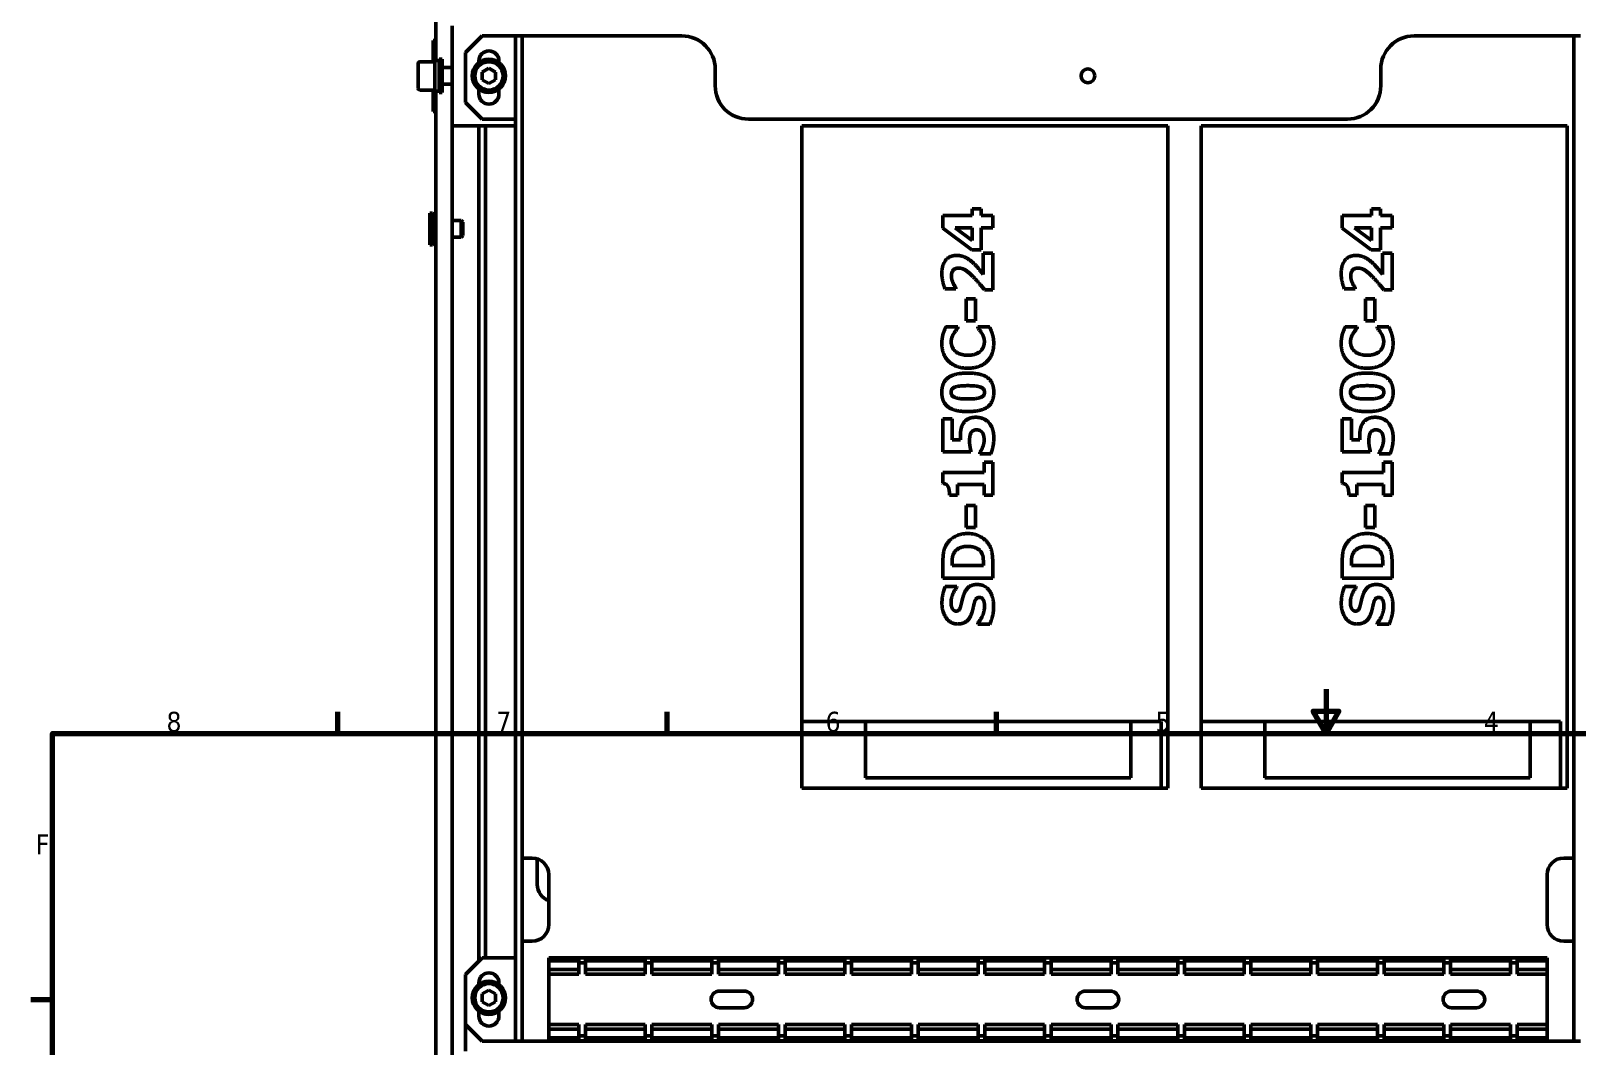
# Model space of a CAD drawing. Header units: millimetres. Extents: x 0 to 792, y -110 to 1285.
# Drawn here: x 6.8 to 471.4, y 452.8 to 757.8 of the extents above; entities that cross this region are included whole.
import ezdxf

# ---------------------------------------------------------------- set-up
doc = ezdxf.new("R2010")
doc.units = ezdxf.units.MM
doc.header["$LTSCALE"] = 1.333333
doc.layers.add('Border (ISO)', color=7, linetype='Continuous', lineweight=70)
doc.layers.add('Visible (ISO)', color=7, linetype='Continuous', lineweight=50)
doc.styles.add('Note Text (JIS)', font='tahoma.ttf')

# ---------------------------------------------------------------- blocks, each defined once
blk = doc.blocks.new('Borders Default Border')
at = {"layer": 'Border (ISO)'}
for p, q in [((74.25, 410), (74.25, 414.9)), ((148.5, 410), (148.5, 414.9)), ((222.75, 410), (222.75, 414.9)), ((10, 350), (5.1, 350))]:
    blk.add_line(p, q, dxfattribs=at)
at = {"layer": 'Border (ISO)', "flags": 128}
for points in [[(297, 420), (297, 410), (294.11, 415), (299.89, 415), (297, 410)], [(10, 10), (10, 410), (584, 410), (584, 10), (10, 10)]]:
    blk.add_lwpolyline(points, dxfattribs=at)
at = {"layer": 'Border (ISO)', "char_height": 4.5, "attachment_point": 7, "style": 'Note Text (JIS)'}
for s, insert in [('8', (35.66, 410.3)), ('7', (109.98, 410.4)), ('6', (184.19, 410.31)), ('5', (258.56, 410.31)), ('4', (332.56, 410.4)), ('F', (6.19, 382.75))]:
    blk.add_mtext(s, dxfattribs=dict(at, insert=insert))

msp = doc.modelspace()

# ---------------------------------------------------------------- linework, layer by layer
at = {"layer": 'Visible (ISO)'}
for p, q in [((128.43, 748.86), (128.43, 764.26)), ((133.43, 759.26), (133.43, 729.26)), ((127.71, 748.51), (127.71, 754.93)), ((127.71, 754.93), (128.43, 754.93)), ((137.43, 751.26), (142.43, 756.26)), ((152.43, 756.26), (142.43, 756.26)), ((154.43, 756.26), (152.43, 756.26)), ((152.43, 746.26), (152.43, 756.26)), ((154.43, 756.26), (202.43, 756.26)), ((154.43, 756.26), (154.43, 746.26)), ((422.43, 756.26), (470.43, 756.26)), ((470.43, 746.26), (470.43, 756.26)), ((472.43, 756.26), (470.43, 756.26)), ((123.63, 748.51), (128.13, 748.51)), ((128.13, 748.86), (128.13, 739.67)), ((128.13, 748.86), (129.43, 748.86)), ((129.43, 749.26), (129.43, 739.26)), ((129.43, 749.26), (130.43, 749.26)), ((130.43, 749.26), (130.43, 739.26)), ((137.43, 751.26), (137.43, 736.26)), ((141.43, 748.26), (141.43, 748.76)), ((147.43, 748.76), (147.43, 748.26)), ((123.13, 740.51), (123.13, 748.01)), ((130.43, 746.76), (133.43, 746.76)), ((142.43, 745.41), (144.43, 746.57)), ((142.43, 743.1), (142.43, 745.41)), ((144.43, 746.57), (146.43, 745.41)), ((146.43, 745.41), (146.43, 743.1)), ((152.43, 746.26), (152.43, 464.26)), ((154.43, 464.26), (154.43, 746.26)), ((212.43, 741.26), (212.43, 746.26)), ((412.43, 746.26), (412.43, 741.26)), ((470.43, 746.26), (470.43, 464.26)), ((123.63, 740.01), (128.13, 740.01)), ((127.71, 733.59), (127.71, 740.01)), ((128.43, 444.51), (128.43, 739.66)), ((128.86, 739.66), (129.43, 739.66)), ((129.43, 739.26), (130.43, 739.26)), ((130.43, 741.76), (133.43, 741.76)), ((141.43, 738.76), (141.43, 740.26)), ((144.43, 741.95), (142.43, 743.1)), ((144.17, 739.67), (144.17, 740.02)), ((146.43, 743.1), (144.43, 741.95)), ((144.64, 740.01), (144.64, 739.66)), ((144.69, 740.02), (144.69, 739.67)), ((147.43, 740.26), (147.43, 738.76)), ((142.43, 731.26), (137.43, 736.26)), ((127.71, 733.59), (128.43, 733.59)), ((142.43, 731.26), (152.43, 731.26)), ((402.43, 731.26), (222.43, 731.26)), ((133.43, 442.76), (133.43, 729.26)), ((136.43, 729.26), (133.43, 729.26)), ((152.43, 729.26), (136.43, 729.26)), ((141.43, 478.26), (141.43, 729.26)), ((143.43, 479.26), (143.43, 729.26)), ((348.43, 729.26), (238.43, 729.26)), ((238.43, 729.26), (238.43, 550.26)), ((348.43, 530.26), (348.43, 729.26)), ((468.43, 729.26), (358.43, 729.26)), ((358.43, 729.26), (358.43, 550.26)), ((468.43, 530.26), (468.43, 729.26)), ((126.63, 693.54), (126.63, 702.97)), ((126.63, 702.97), (127.51, 702.97)), ((127.51, 693.54), (127.51, 702.97)), ((128.43, 702.06), (127.51, 702.97)), ((280.84, 702.26), (289.64, 702.26)), ((280.84, 698.5), (280.84, 702.26)), ((289.64, 704.29), (292.33, 704.29)), ((289.64, 702.26), (289.64, 704.29)), ((292.33, 704.29), (292.33, 702.26)), ((292.33, 702.26), (295.87, 702.26)), ((295.87, 702.26), (295.87, 698.62)), ((400.84, 702.26), (409.64, 702.26)), ((400.84, 698.5), (400.84, 702.26)), ((409.64, 704.29), (412.33, 704.29)), ((409.64, 702.26), (409.64, 704.29)), ((412.33, 704.29), (412.33, 702.26)), ((412.33, 702.26), (415.87, 702.26)), ((415.87, 702.26), (415.87, 698.62)), ((133.43, 700.76), (136.14, 700.76)), ((136.14, 695.76), (136.14, 700.76)), ((136.63, 700.27), (136.14, 700.76)), ((136.63, 700.27), (136.63, 696.25)), ((289.54, 692.01), (280.84, 698.5)), ((284.53, 698.62), (289.64, 694.82)), ((289.64, 698.62), (284.53, 698.62)), ((289.64, 694.82), (289.64, 698.62)), ((292.33, 698.62), (292.33, 692.01)), ((295.87, 698.62), (292.33, 698.62)), ((409.54, 692.01), (400.84, 698.5)), ((404.53, 698.62), (409.64, 694.82)), ((409.64, 698.62), (404.53, 698.62)), ((409.64, 694.82), (409.64, 698.62)), ((412.33, 698.62), (412.33, 692.01)), ((415.87, 698.62), (412.33, 698.62)), ((126.63, 693.54), (127.51, 693.54)), ((128.43, 694.46), (127.51, 693.54)), ((133.43, 695.76), (136.14, 695.76)), ((136.63, 696.25), (136.14, 695.76)), ((292.33, 692.01), (289.54, 692.01)), ((293, 690.97), (295.84, 690.97)), ((293, 684.61), (293, 690.97)), ((295.84, 690.97), (295.84, 679.94)), ((412.33, 692.01), (409.54, 692.01)), ((413, 690.97), (415.84, 690.97)), ((413, 684.61), (413, 690.97)), ((415.84, 690.97), (415.84, 679.94)), ((284.75, 680.31), (281.48, 680.31)), ((284.75, 680.6), (284.75, 680.31)), ((295.84, 679.94), (293.39, 679.94)), ((404.75, 680.31), (401.48, 680.31)), ((404.75, 680.6), (404.75, 680.31)), ((415.84, 679.94), (413.39, 679.94)), ((287.81, 677.3), (290.61, 677.3)), ((287.81, 670.63), (287.81, 677.3)), ((290.61, 677.3), (290.61, 670.63)), ((407.81, 677.3), (410.61, 677.3)), ((407.81, 670.63), (407.81, 677.3)), ((410.61, 677.3), (410.61, 670.63)), ((290.61, 670.63), (287.81, 670.63)), ((410.61, 670.63), (407.81, 670.63)), ((281.8, 668.86), (285.37, 668.86)), ((285.37, 668.86), (285.37, 668.48)), ((291.31, 668.86), (294.84, 668.86)), ((291.31, 668.52), (291.31, 668.86)), ((401.8, 668.86), (405.37, 668.86)), ((405.37, 668.86), (405.37, 668.48)), ((411.31, 668.86), (414.84, 668.86)), ((411.31, 668.52), (411.31, 668.86)), ((280.84, 641.26), (283.67, 641.26)), ((280.84, 631.32), (280.84, 641.26)), ((283.67, 641.26), (283.67, 634.88)), ((400.84, 641.26), (403.67, 641.26)), ((400.84, 631.32), (400.84, 641.26)), ((403.67, 641.26), (403.67, 634.88)), ((283.67, 634.88), (286.16, 634.88)), ((403.67, 634.88), (406.16, 634.88)), ((289.26, 631.32), (280.84, 631.32)), ((289.26, 631.65), (289.26, 631.32)), ((291.97, 630.67), (291.97, 631.02)), ((295.24, 630.67), (291.97, 630.67)), ((293.22, 628.21), (295.84, 628.21)), ((293.22, 625.12), (293.22, 628.21)), ((295.84, 628.21), (295.84, 618.3)), ((409.26, 631.32), (400.84, 631.32)), ((409.26, 631.65), (409.26, 631.32)), ((411.97, 630.67), (411.97, 631.02)), ((415.24, 630.67), (411.97, 630.67)), ((413.22, 628.21), (415.84, 628.21)), ((413.22, 625.12), (413.22, 628.21)), ((415.84, 628.21), (415.84, 618.3)), ((280.8, 625.12), (293.22, 625.12)), ((280.8, 621.84), (280.8, 625.12)), ((400.8, 625.12), (413.22, 625.12)), ((400.8, 621.84), (400.8, 625.12)), ((285.28, 618.3), (282.84, 618.3)), ((285.28, 621.46), (285.28, 618.3)), ((293.22, 621.46), (285.28, 621.46)), ((293.22, 618.3), (293.22, 621.46)), ((295.84, 618.3), (293.22, 618.3)), ((405.28, 618.3), (402.84, 618.3)), ((405.28, 621.46), (405.28, 618.3)), ((413.22, 621.46), (405.28, 621.46)), ((413.22, 618.3), (413.22, 621.46)), ((415.84, 618.3), (413.22, 618.3)), ((287.81, 615.21), (290.61, 615.21)), ((287.81, 608.54), (287.81, 615.21)), ((290.61, 615.21), (290.61, 608.54)), ((407.81, 615.21), (410.61, 615.21)), ((407.81, 608.54), (407.81, 615.21)), ((410.61, 615.21), (410.61, 608.54)), ((290.61, 608.54), (287.81, 608.54)), ((410.61, 608.54), (407.81, 608.54)), ((280.84, 593.37), (280.84, 598.01)), ((283.63, 597.21), (283.63, 597.14)), ((283.63, 597.14), (293.03, 597.14)), ((293.03, 597.14), (293.03, 597.21)), ((295.84, 598.06), (295.84, 593.37)), ((400.84, 593.37), (400.84, 598.01)), ((403.63, 597.21), (403.63, 597.14)), ((403.63, 597.14), (413.03, 597.14)), ((413.03, 597.14), (413.03, 597.21)), ((415.84, 598.06), (415.84, 593.37)), ((295.84, 593.37), (280.84, 593.37)), ((281.58, 590.84), (285, 590.84)), ((285, 590.84), (285, 590.51)), ((415.84, 593.37), (400.84, 593.37)), ((401.58, 590.84), (405, 590.84)), ((405, 590.84), (405, 590.51)), ((291.37, 579.49), (291.37, 579.83)), ((294.95, 579.49), (291.37, 579.49)), ((411.37, 579.49), (411.37, 579.83)), ((414.95, 579.49), (411.37, 579.49)), ((238.43, 550.26), (346.43, 550.26)), ((238.43, 530.26), (238.43, 550.26)), ((257.63, 550.26), (257.63, 533.31)), ((337.3, 533.31), (337.3, 550.26)), ((346.43, 550.26), (346.43, 530.26)), ((358.43, 550.26), (466.43, 550.26)), ((358.43, 530.26), (358.43, 550.26)), ((377.63, 550.26), (377.63, 533.31)), ((457.3, 533.31), (457.3, 550.26)), ((466.43, 550.26), (466.43, 530.26)), ((346.43, 530.26), (238.43, 530.26)), ((257.63, 533.31), (337.3, 533.31)), ((346.43, 530.26), (348.43, 530.26)), ((466.43, 530.26), (358.43, 530.26)), ((377.63, 533.31), (457.3, 533.31)), ((466.43, 530.26), (468.43, 530.26)), ((154.43, 509.26), (157.43, 509.26)), ((158.93, 501.26), (158.93, 509.03)), ((467.43, 509.26), (470.43, 509.26)), ((162.43, 504.26), (162.43, 489.26)), ((462.43, 489.26), (462.43, 504.26)), ((157.43, 484.26), (154.43, 484.26)), ((470.43, 484.26), (467.43, 484.26)), ((142.43, 479.26), (137.43, 474.26)), ((142.43, 479.26), (152.43, 479.26)), ((171.43, 479.29), (162.43, 479.29)), ((162.43, 479.15), (162.43, 479.29)), ((162.43, 479.15), (162.43, 478.38)), ((173.43, 479.29), (171.43, 479.29)), ((171.43, 479.15), (171.43, 479.29)), ((171.43, 479.15), (171.43, 478.38)), ((191.43, 479.29), (173.43, 479.29)), ((173.43, 479.29), (173.43, 479.15)), ((173.43, 478.38), (173.43, 479.15)), ((193.43, 479.29), (191.43, 479.29)), ((191.43, 479.15), (191.43, 479.29)), ((191.43, 479.15), (191.43, 478.38)), ((211.43, 479.29), (193.43, 479.29)), ((193.43, 479.29), (193.43, 479.15)), ((193.43, 478.38), (193.43, 479.15)), ((213.43, 479.29), (211.43, 479.29)), ((211.43, 479.15), (211.43, 479.29)), ((211.43, 479.15), (211.43, 478.38)), ((231.43, 479.29), (213.43, 479.29)), ((213.43, 479.29), (213.43, 479.15)), ((213.43, 478.38), (213.43, 479.15)), ((233.43, 479.29), (231.43, 479.29)), ((231.43, 479.15), (231.43, 479.29)), ((231.43, 479.15), (231.43, 478.38)), ((251.43, 479.29), (233.43, 479.29)), ((233.43, 479.29), (233.43, 479.15)), ((233.43, 478.38), (233.43, 479.15)), ((253.43, 479.29), (251.43, 479.29)), ((251.43, 479.15), (251.43, 479.29)), ((251.43, 479.15), (251.43, 478.38)), ((271.43, 479.29), (253.43, 479.29)), ((253.43, 479.29), (253.43, 479.15)), ((253.43, 478.38), (253.43, 479.15)), ((273.43, 479.29), (271.43, 479.29)), ((271.43, 479.15), (271.43, 479.29)), ((271.43, 479.15), (271.43, 478.38)), ((291.43, 479.29), (273.43, 479.29)), ((273.43, 479.29), (273.43, 479.15)), ((273.43, 478.38), (273.43, 479.15)), ((293.43, 479.29), (291.43, 479.29)), ((291.43, 479.15), (291.43, 479.29)), ((291.43, 479.15), (291.43, 478.38)), ((311.43, 479.29), (293.43, 479.29)), ((293.43, 479.29), (293.43, 479.15)), ((293.43, 478.38), (293.43, 479.15)), ((313.43, 479.29), (311.43, 479.29)), ((311.43, 479.15), (311.43, 479.29)), ((311.43, 479.15), (311.43, 478.38)), ((331.43, 479.29), (313.43, 479.29)), ((313.43, 479.29), (313.43, 479.15)), ((313.43, 478.38), (313.43, 479.15)), ((333.43, 479.29), (331.43, 479.29)), ((331.43, 479.15), (331.43, 479.29)), ((331.43, 479.15), (331.43, 478.38)), ((351.43, 479.29), (333.43, 479.29)), ((333.43, 479.29), (333.43, 479.15)), ((333.43, 478.38), (333.43, 479.15)), ((353.43, 479.29), (351.43, 479.29)), ((351.43, 479.15), (351.43, 479.29)), ((351.43, 479.15), (351.43, 478.38)), ((371.43, 479.29), (353.43, 479.29)), ((353.43, 479.29), (353.43, 479.15)), ((353.43, 478.38), (353.43, 479.15)), ((373.43, 479.29), (371.43, 479.29)), ((371.43, 479.15), (371.43, 479.29)), ((371.43, 479.15), (371.43, 478.38)), ((391.43, 479.29), (373.43, 479.29)), ((373.43, 479.29), (373.43, 479.15)), ((373.43, 478.38), (373.43, 479.15)), ((393.43, 479.29), (391.43, 479.29)), ((391.43, 479.15), (391.43, 479.29)), ((391.43, 479.15), (391.43, 478.38)), ((411.43, 479.29), (393.43, 479.29)), ((393.43, 479.29), (393.43, 479.15)), ((393.43, 478.38), (393.43, 479.15)), ((413.43, 479.29), (411.43, 479.29)), ((411.43, 479.15), (411.43, 479.29)), ((411.43, 479.15), (411.43, 478.38)), ((431.43, 479.29), (413.43, 479.29)), ((413.43, 479.29), (413.43, 479.15)), ((413.43, 478.38), (413.43, 479.15)), ((433.43, 479.29), (431.43, 479.29)), ((431.43, 479.15), (431.43, 479.29)), ((431.43, 479.15), (431.43, 478.38)), ((451.43, 479.29), (433.43, 479.29)), ((433.43, 479.29), (433.43, 479.15)), ((433.43, 478.38), (433.43, 479.15)), ((453.43, 479.29), (451.43, 479.29)), ((451.43, 479.15), (451.43, 479.29)), ((451.43, 479.15), (451.43, 478.38)), ((462.43, 479.29), (453.43, 479.29)), ((453.43, 479.29), (453.43, 479.15)), ((453.43, 478.38), (453.43, 479.15)), ((462.43, 479.15), (462.43, 479.29)), ((462.43, 479.15), (462.43, 478.38)), ((137.43, 459.26), (137.43, 474.26)), ((162.43, 478.09), (162.43, 478.38)), ((162.43, 478.38), (171.43, 478.38)), ((162.43, 478.09), (162.43, 475.79)), ((171.43, 475.79), (162.43, 475.79)), ((162.43, 475.79), (162.43, 474.88)), ((162.43, 474.88), (162.43, 474.38)), ((162.43, 474.38), (162.43, 459.21)), ((162.43, 474.38), (171.43, 474.38)), ((171.43, 478.09), (171.43, 478.38)), ((171.43, 478.09), (171.43, 475.79)), ((171.43, 477.79), (173.43, 477.79)), ((171.43, 475.79), (171.43, 474.88)), ((171.43, 474.38), (171.43, 474.88)), ((173.43, 478.38), (173.43, 478.09)), ((173.43, 478.38), (191.43, 478.38)), ((173.43, 475.79), (173.43, 478.09)), ((173.43, 474.88), (173.43, 475.79)), ((191.43, 475.79), (173.43, 475.79)), ((173.43, 474.88), (173.43, 474.38)), ((173.43, 474.38), (191.43, 474.38)), ((191.43, 478.09), (191.43, 478.38)), ((191.43, 478.09), (191.43, 475.79)), ((191.43, 477.79), (193.43, 477.79)), ((191.43, 475.79), (191.43, 474.88)), ((191.43, 474.38), (191.43, 474.88)), ((193.43, 478.38), (193.43, 478.09)), ((193.43, 478.38), (211.43, 478.38)), ((193.43, 475.79), (193.43, 478.09)), ((193.43, 474.88), (193.43, 475.79)), ((211.43, 475.79), (193.43, 475.79)), ((193.43, 474.88), (193.43, 474.38)), ((193.43, 474.38), (211.43, 474.38)), ((211.43, 478.09), (211.43, 478.38)), ((211.43, 478.09), (211.43, 475.79)), ((211.43, 477.79), (213.43, 477.79)), ((211.43, 475.79), (211.43, 474.88)), ((211.43, 474.38), (211.43, 474.88)), ((213.43, 478.38), (213.43, 478.09)), ((213.43, 478.38), (231.43, 478.38)), ((213.43, 475.79), (213.43, 478.09)), ((213.43, 474.88), (213.43, 475.79)), ((231.43, 475.79), (213.43, 475.79)), ((213.43, 474.88), (213.43, 474.38)), ((213.43, 474.38), (231.43, 474.38)), ((231.43, 478.09), (231.43, 478.38)), ((231.43, 478.09), (231.43, 475.79)), ((231.43, 477.79), (233.43, 477.79)), ((231.43, 475.79), (231.43, 474.88)), ((231.43, 474.38), (231.43, 474.88)), ((233.43, 478.38), (233.43, 478.09)), ((233.43, 478.38), (251.43, 478.38)), ((233.43, 475.79), (233.43, 478.09)), ((233.43, 474.88), (233.43, 475.79)), ((251.43, 475.79), (233.43, 475.79)), ((233.43, 474.88), (233.43, 474.38)), ((233.43, 474.38), (251.43, 474.38)), ((251.43, 478.09), (251.43, 478.38)), ((251.43, 478.09), (251.43, 475.79)), ((251.43, 477.79), (253.43, 477.79)), ((251.43, 475.79), (251.43, 474.88)), ((251.43, 474.38), (251.43, 474.88)), ((253.43, 478.38), (253.43, 478.09)), ((253.43, 478.38), (271.43, 478.38)), ((253.43, 475.79), (253.43, 478.09)), ((253.43, 474.88), (253.43, 475.79)), ((271.43, 475.79), (253.43, 475.79)), ((253.43, 474.88), (253.43, 474.38)), ((253.43, 474.38), (271.43, 474.38)), ((271.43, 478.09), (271.43, 478.38)), ((271.43, 478.09), (271.43, 475.79)), ((271.43, 477.79), (273.43, 477.79)), ((271.43, 475.79), (271.43, 474.88)), ((271.43, 474.38), (271.43, 474.88)), ((273.43, 478.38), (273.43, 478.09)), ((273.43, 478.38), (291.43, 478.38)), ((273.43, 475.79), (273.43, 478.09)), ((273.43, 474.88), (273.43, 475.79)), ((291.43, 475.79), (273.43, 475.79)), ((273.43, 474.88), (273.43, 474.38)), ((273.43, 474.38), (291.43, 474.38)), ((291.43, 478.09), (291.43, 478.38)), ((291.43, 478.09), (291.43, 475.79)), ((291.43, 477.79), (293.43, 477.79)), ((291.43, 475.79), (291.43, 474.88)), ((291.43, 474.38), (291.43, 474.88)), ((293.43, 478.38), (293.43, 478.09)), ((293.43, 478.38), (311.43, 478.38)), ((293.43, 475.79), (293.43, 478.09)), ((293.43, 474.88), (293.43, 475.79)), ((311.43, 475.79), (293.43, 475.79)), ((293.43, 474.88), (293.43, 474.38)), ((293.43, 474.38), (311.43, 474.38)), ((311.43, 478.09), (311.43, 478.38)), ((311.43, 478.09), (311.43, 475.79)), ((311.43, 477.79), (313.43, 477.79)), ((311.43, 475.79), (311.43, 474.88)), ((311.43, 474.38), (311.43, 474.88)), ((313.43, 478.38), (313.43, 478.09)), ((313.43, 478.38), (331.43, 478.38)), ((313.43, 475.79), (313.43, 478.09)), ((313.43, 474.88), (313.43, 475.79)), ((331.43, 475.79), (313.43, 475.79)), ((313.43, 474.88), (313.43, 474.38)), ((313.43, 474.38), (331.43, 474.38)), ((331.43, 478.09), (331.43, 478.38)), ((331.43, 478.09), (331.43, 475.79)), ((331.43, 477.79), (333.43, 477.79)), ((331.43, 475.79), (331.43, 474.88)), ((331.43, 474.38), (331.43, 474.88)), ((333.43, 478.38), (333.43, 478.09)), ((333.43, 478.38), (351.43, 478.38)), ((333.43, 475.79), (333.43, 478.09)), ((333.43, 474.88), (333.43, 475.79)), ((351.43, 475.79), (333.43, 475.79)), ((333.43, 474.88), (333.43, 474.38)), ((333.43, 474.38), (351.43, 474.38)), ((351.43, 478.09), (351.43, 478.38)), ((351.43, 478.09), (351.43, 475.79)), ((351.43, 477.79), (353.43, 477.79)), ((351.43, 475.79), (351.43, 474.88)), ((351.43, 474.38), (351.43, 474.88)), ((353.43, 478.38), (353.43, 478.09)), ((353.43, 478.38), (371.43, 478.38)), ((353.43, 475.79), (353.43, 478.09)), ((353.43, 474.88), (353.43, 475.79)), ((371.43, 475.79), (353.43, 475.79)), ((353.43, 474.88), (353.43, 474.38)), ((353.43, 474.38), (371.43, 474.38)), ((371.43, 478.09), (371.43, 478.38)), ((371.43, 478.09), (371.43, 475.79)), ((371.43, 477.79), (373.43, 477.79)), ((371.43, 475.79), (371.43, 474.88)), ((371.43, 474.38), (371.43, 474.88)), ((373.43, 478.38), (373.43, 478.09)), ((373.43, 478.38), (391.43, 478.38)), ((373.43, 475.79), (373.43, 478.09)), ((373.43, 474.88), (373.43, 475.79)), ((391.43, 475.79), (373.43, 475.79)), ((373.43, 474.88), (373.43, 474.38)), ((373.43, 474.38), (391.43, 474.38)), ((391.43, 478.09), (391.43, 478.38)), ((391.43, 478.09), (391.43, 475.79)), ((391.43, 477.79), (393.43, 477.79)), ((391.43, 475.79), (391.43, 474.88)), ((391.43, 474.38), (391.43, 474.88)), ((393.43, 478.38), (393.43, 478.09)), ((393.43, 478.38), (411.43, 478.38)), ((393.43, 475.79), (393.43, 478.09)), ((393.43, 474.88), (393.43, 475.79)), ((411.43, 475.79), (393.43, 475.79)), ((393.43, 474.88), (393.43, 474.38)), ((393.43, 474.38), (411.43, 474.38)), ((411.43, 478.09), (411.43, 478.38)), ((411.43, 478.09), (411.43, 475.79)), ((411.43, 477.79), (413.43, 477.79)), ((411.43, 475.79), (411.43, 474.88)), ((411.43, 474.38), (411.43, 474.88)), ((413.43, 478.38), (413.43, 478.09)), ((413.43, 478.38), (431.43, 478.38)), ((413.43, 475.79), (413.43, 478.09)), ((413.43, 474.88), (413.43, 475.79)), ((431.43, 475.79), (413.43, 475.79)), ((413.43, 474.88), (413.43, 474.38)), ((413.43, 474.38), (431.43, 474.38)), ((431.43, 478.09), (431.43, 478.38)), ((431.43, 478.09), (431.43, 475.79)), ((431.43, 477.79), (433.43, 477.79)), ((431.43, 475.79), (431.43, 474.88)), ((431.43, 474.38), (431.43, 474.88)), ((433.43, 478.38), (433.43, 478.09)), ((433.43, 478.38), (451.43, 478.38)), ((433.43, 475.79), (433.43, 478.09)), ((433.43, 474.88), (433.43, 475.79)), ((451.43, 475.79), (433.43, 475.79)), ((433.43, 474.88), (433.43, 474.38)), ((433.43, 474.38), (451.43, 474.38)), ((451.43, 478.09), (451.43, 478.38)), ((451.43, 478.09), (451.43, 475.79)), ((451.43, 477.79), (453.43, 477.79)), ((451.43, 475.79), (451.43, 474.88)), ((451.43, 474.38), (451.43, 474.88)), ((453.43, 478.38), (453.43, 478.09)), ((453.43, 478.38), (462.43, 478.38)), ((453.43, 475.79), (453.43, 478.09)), ((453.43, 474.88), (453.43, 475.79)), ((462.43, 475.79), (453.43, 475.79)), ((453.43, 474.88), (453.43, 474.38)), ((453.43, 474.38), (462.43, 474.38)), ((462.43, 478.09), (462.43, 478.38)), ((462.43, 478.09), (462.43, 475.79)), ((462.43, 475.79), (462.43, 474.88)), ((462.43, 474.38), (462.43, 474.88)), ((462.43, 474.38), (462.43, 459.21)), ((141.43, 471.76), (141.43, 471.26)), ((142.43, 468.41), (144.43, 469.57)), ((144.43, 469.57), (146.43, 468.41)), ((147.43, 471.26), (147.43, 471.76)), ((213.68, 469.29), (221.18, 469.29)), ((323.68, 469.29), (331.18, 469.29)), ((433.68, 469.29), (441.18, 469.29)), ((142.43, 466.1), (142.43, 468.41)), ((144.43, 464.95), (142.43, 466.1)), ((146.43, 466.1), (144.43, 464.95)), ((146.43, 468.41), (146.43, 466.1)), ((141.43, 463.26), (141.43, 461.76)), ((144.17, 462.67), (144.17, 463.02)), ((144.64, 463.01), (144.64, 462.66)), ((144.69, 463.02), (144.69, 462.67)), ((147.43, 461.76), (147.43, 463.26)), ((152.43, 454.26), (152.43, 464.26)), ((154.43, 464.26), (154.43, 454.26)), ((221.18, 464.29), (213.68, 464.29)), ((331.18, 464.29), (323.68, 464.29)), ((441.18, 464.29), (433.68, 464.29)), ((470.43, 454.26), (470.43, 464.26)), ((137.43, 451.26), (137.43, 459.26)), ((137.43, 459.26), (142.43, 454.26)), ((162.43, 458.71), (162.43, 459.21)), ((171.43, 459.21), (162.43, 459.21)), ((162.43, 457.79), (162.43, 458.71)), ((162.43, 455.5), (162.43, 457.79)), ((171.43, 457.79), (162.43, 457.79)), ((162.43, 455.5), (162.43, 455.21)), ((171.43, 459.21), (171.43, 458.71)), ((171.43, 457.79), (171.43, 458.71)), ((171.43, 455.5), (171.43, 457.79)), ((171.43, 455.79), (173.43, 455.79)), ((171.43, 455.5), (171.43, 455.21)), ((173.43, 458.71), (173.43, 459.21)), ((191.43, 459.21), (173.43, 459.21)), ((173.43, 458.71), (173.43, 457.79)), ((173.43, 457.79), (173.43, 455.5)), ((191.43, 457.79), (173.43, 457.79)), ((173.43, 455.21), (173.43, 455.5)), ((191.43, 459.21), (191.43, 458.71)), ((191.43, 457.79), (191.43, 458.71)), ((191.43, 455.5), (191.43, 457.79)), ((191.43, 455.79), (193.43, 455.79)), ((191.43, 455.5), (191.43, 455.21)), ((193.43, 458.71), (193.43, 459.21)), ((211.43, 459.21), (193.43, 459.21)), ((193.43, 458.71), (193.43, 457.79)), ((193.43, 457.79), (193.43, 455.5)), ((211.43, 457.79), (193.43, 457.79)), ((193.43, 455.21), (193.43, 455.5)), ((211.43, 459.21), (211.43, 458.71)), ((211.43, 457.79), (211.43, 458.71)), ((211.43, 455.5), (211.43, 457.79)), ((211.43, 455.79), (213.43, 455.79)), ((211.43, 455.5), (211.43, 455.21)), ((213.43, 458.71), (213.43, 459.21)), ((231.43, 459.21), (213.43, 459.21)), ((213.43, 458.71), (213.43, 457.79)), ((213.43, 457.79), (213.43, 455.5)), ((231.43, 457.79), (213.43, 457.79)), ((213.43, 455.21), (213.43, 455.5)), ((231.43, 459.21), (231.43, 458.71)), ((231.43, 457.79), (231.43, 458.71)), ((231.43, 455.5), (231.43, 457.79)), ((231.43, 455.79), (233.43, 455.79)), ((231.43, 455.5), (231.43, 455.21)), ((233.43, 458.71), (233.43, 459.21)), ((251.43, 459.21), (233.43, 459.21)), ((233.43, 458.71), (233.43, 457.79)), ((233.43, 457.79), (233.43, 455.5)), ((251.43, 457.79), (233.43, 457.79)), ((233.43, 455.21), (233.43, 455.5)), ((251.43, 459.21), (251.43, 458.71)), ((251.43, 457.79), (251.43, 458.71)), ((251.43, 455.5), (251.43, 457.79)), ((251.43, 455.79), (253.43, 455.79)), ((251.43, 455.5), (251.43, 455.21)), ((253.43, 458.71), (253.43, 459.21)), ((271.43, 459.21), (253.43, 459.21)), ((253.43, 458.71), (253.43, 457.79)), ((253.43, 457.79), (253.43, 455.5)), ((271.43, 457.79), (253.43, 457.79)), ((253.43, 455.21), (253.43, 455.5)), ((271.43, 459.21), (271.43, 458.71)), ((271.43, 457.79), (271.43, 458.71)), ((271.43, 455.5), (271.43, 457.79)), ((271.43, 455.79), (273.43, 455.79)), ((271.43, 455.5), (271.43, 455.21)), ((273.43, 458.71), (273.43, 459.21)), ((291.43, 459.21), (273.43, 459.21)), ((273.43, 458.71), (273.43, 457.79)), ((273.43, 457.79), (273.43, 455.5)), ((291.43, 457.79), (273.43, 457.79)), ((273.43, 455.21), (273.43, 455.5)), ((291.43, 459.21), (291.43, 458.71)), ((291.43, 457.79), (291.43, 458.71)), ((291.43, 455.5), (291.43, 457.79)), ((291.43, 455.79), (293.43, 455.79)), ((291.43, 455.5), (291.43, 455.21)), ((293.43, 458.71), (293.43, 459.21)), ((311.43, 459.21), (293.43, 459.21)), ((293.43, 458.71), (293.43, 457.79)), ((293.43, 457.79), (293.43, 455.5)), ((311.43, 457.79), (293.43, 457.79)), ((293.43, 455.21), (293.43, 455.5)), ((311.43, 459.21), (311.43, 458.71)), ((311.43, 457.79), (311.43, 458.71)), ((311.43, 455.5), (311.43, 457.79)), ((311.43, 455.79), (313.43, 455.79)), ((311.43, 455.5), (311.43, 455.21)), ((313.43, 458.71), (313.43, 459.21)), ((331.43, 459.21), (313.43, 459.21)), ((313.43, 458.71), (313.43, 457.79)), ((313.43, 457.79), (313.43, 455.5)), ((331.43, 457.79), (313.43, 457.79)), ((313.43, 455.21), (313.43, 455.5)), ((331.43, 459.21), (331.43, 458.71)), ((331.43, 457.79), (331.43, 458.71)), ((331.43, 455.5), (331.43, 457.79)), ((331.43, 455.79), (333.43, 455.79)), ((331.43, 455.5), (331.43, 455.21)), ((333.43, 458.71), (333.43, 459.21)), ((351.43, 459.21), (333.43, 459.21)), ((333.43, 458.71), (333.43, 457.79)), ((333.43, 457.79), (333.43, 455.5)), ((351.43, 457.79), (333.43, 457.79)), ((333.43, 455.21), (333.43, 455.5)), ((351.43, 459.21), (351.43, 458.71)), ((351.43, 457.79), (351.43, 458.71)), ((351.43, 455.5), (351.43, 457.79)), ((351.43, 455.79), (353.43, 455.79)), ((351.43, 455.5), (351.43, 455.21)), ((353.43, 458.71), (353.43, 459.21)), ((371.43, 459.21), (353.43, 459.21)), ((353.43, 458.71), (353.43, 457.79)), ((353.43, 457.79), (353.43, 455.5)), ((371.43, 457.79), (353.43, 457.79)), ((353.43, 455.21), (353.43, 455.5)), ((371.43, 459.21), (371.43, 458.71)), ((371.43, 457.79), (371.43, 458.71)), ((371.43, 455.5), (371.43, 457.79)), ((371.43, 455.79), (373.43, 455.79)), ((371.43, 455.5), (371.43, 455.21)), ((373.43, 458.71), (373.43, 459.21)), ((391.43, 459.21), (373.43, 459.21)), ((373.43, 458.71), (373.43, 457.79)), ((373.43, 457.79), (373.43, 455.5)), ((391.43, 457.79), (373.43, 457.79)), ((373.43, 455.21), (373.43, 455.5)), ((391.43, 459.21), (391.43, 458.71)), ((391.43, 457.79), (391.43, 458.71)), ((391.43, 455.5), (391.43, 457.79)), ((391.43, 455.79), (393.43, 455.79)), ((391.43, 455.5), (391.43, 455.21)), ((393.43, 458.71), (393.43, 459.21)), ((411.43, 459.21), (393.43, 459.21)), ((393.43, 458.71), (393.43, 457.79)), ((393.43, 457.79), (393.43, 455.5)), ((411.43, 457.79), (393.43, 457.79)), ((393.43, 455.21), (393.43, 455.5)), ((411.43, 459.21), (411.43, 458.71)), ((411.43, 457.79), (411.43, 458.71)), ((411.43, 455.5), (411.43, 457.79)), ((411.43, 455.79), (413.43, 455.79)), ((411.43, 455.5), (411.43, 455.21)), ((413.43, 458.71), (413.43, 459.21)), ((431.43, 459.21), (413.43, 459.21)), ((413.43, 458.71), (413.43, 457.79)), ((413.43, 457.79), (413.43, 455.5)), ((431.43, 457.79), (413.43, 457.79)), ((413.43, 455.21), (413.43, 455.5)), ((431.43, 459.21), (431.43, 458.71)), ((431.43, 457.79), (431.43, 458.71)), ((431.43, 455.5), (431.43, 457.79)), ((431.43, 455.79), (433.43, 455.79)), ((431.43, 455.5), (431.43, 455.21)), ((433.43, 458.71), (433.43, 459.21)), ((451.43, 459.21), (433.43, 459.21)), ((433.43, 458.71), (433.43, 457.79)), ((433.43, 457.79), (433.43, 455.5)), ((451.43, 457.79), (433.43, 457.79)), ((433.43, 455.21), (433.43, 455.5)), ((451.43, 459.21), (451.43, 458.71)), ((451.43, 457.79), (451.43, 458.71)), ((451.43, 455.5), (451.43, 457.79)), ((451.43, 455.79), (453.43, 455.79)), ((451.43, 455.5), (451.43, 455.21)), ((453.43, 458.71), (453.43, 459.21)), ((462.43, 459.21), (453.43, 459.21)), ((453.43, 458.71), (453.43, 457.79)), ((453.43, 457.79), (453.43, 455.5)), ((462.43, 457.79), (453.43, 457.79)), ((453.43, 455.21), (453.43, 455.5)), ((462.43, 459.21), (462.43, 458.71)), ((462.43, 457.79), (462.43, 458.71)), ((462.43, 455.5), (462.43, 457.79)), ((462.43, 455.5), (462.43, 455.21)), ((152.43, 454.26), (142.43, 454.26)), ((152.43, 454.26), (154.43, 454.26)), ((470.43, 454.26), (154.43, 454.26)), ((162.43, 454.44), (162.43, 455.21)), ((171.43, 455.21), (162.43, 455.21)), ((162.43, 454.44), (162.43, 454.29)), ((171.43, 454.29), (162.43, 454.29)), ((171.43, 454.44), (171.43, 455.21)), ((171.43, 454.44), (171.43, 454.29)), ((173.43, 454.29), (171.43, 454.29)), ((173.43, 455.21), (173.43, 454.44)), ((191.43, 455.21), (173.43, 455.21)), ((173.43, 454.29), (173.43, 454.44)), ((191.43, 454.29), (173.43, 454.29)), ((191.43, 454.44), (191.43, 455.21)), ((191.43, 454.44), (191.43, 454.29)), ((193.43, 454.29), (191.43, 454.29)), ((193.43, 455.21), (193.43, 454.44)), ((211.43, 455.21), (193.43, 455.21)), ((193.43, 454.29), (193.43, 454.44)), ((211.43, 454.29), (193.43, 454.29)), ((211.43, 454.44), (211.43, 455.21)), ((211.43, 454.44), (211.43, 454.29)), ((213.43, 454.29), (211.43, 454.29)), ((213.43, 455.21), (213.43, 454.44)), ((231.43, 455.21), (213.43, 455.21)), ((213.43, 454.29), (213.43, 454.44)), ((231.43, 454.29), (213.43, 454.29)), ((231.43, 454.44), (231.43, 455.21)), ((231.43, 454.44), (231.43, 454.29)), ((233.43, 454.29), (231.43, 454.29)), ((233.43, 455.21), (233.43, 454.44)), ((251.43, 455.21), (233.43, 455.21)), ((233.43, 454.29), (233.43, 454.44)), ((251.43, 454.29), (233.43, 454.29)), ((251.43, 454.44), (251.43, 455.21)), ((251.43, 454.44), (251.43, 454.29)), ((253.43, 454.29), (251.43, 454.29)), ((253.43, 455.21), (253.43, 454.44)), ((271.43, 455.21), (253.43, 455.21)), ((253.43, 454.29), (253.43, 454.44)), ((271.43, 454.29), (253.43, 454.29)), ((271.43, 454.44), (271.43, 455.21)), ((271.43, 454.44), (271.43, 454.29)), ((273.43, 454.29), (271.43, 454.29)), ((273.43, 455.21), (273.43, 454.44)), ((291.43, 455.21), (273.43, 455.21)), ((273.43, 454.29), (273.43, 454.44)), ((291.43, 454.29), (273.43, 454.29)), ((291.43, 454.44), (291.43, 455.21)), ((291.43, 454.44), (291.43, 454.29)), ((293.43, 454.29), (291.43, 454.29)), ((293.43, 455.21), (293.43, 454.44)), ((311.43, 455.21), (293.43, 455.21)), ((293.43, 454.29), (293.43, 454.44)), ((311.43, 454.29), (293.43, 454.29)), ((311.43, 454.44), (311.43, 455.21)), ((311.43, 454.44), (311.43, 454.29)), ((313.43, 454.29), (311.43, 454.29)), ((313.43, 455.21), (313.43, 454.44)), ((331.43, 455.21), (313.43, 455.21)), ((313.43, 454.29), (313.43, 454.44)), ((331.43, 454.29), (313.43, 454.29)), ((331.43, 454.44), (331.43, 455.21)), ((331.43, 454.44), (331.43, 454.29)), ((333.43, 454.29), (331.43, 454.29)), ((333.43, 455.21), (333.43, 454.44)), ((351.43, 455.21), (333.43, 455.21)), ((333.43, 454.29), (333.43, 454.44)), ((351.43, 454.29), (333.43, 454.29)), ((351.43, 454.44), (351.43, 455.21)), ((351.43, 454.44), (351.43, 454.29)), ((353.43, 454.29), (351.43, 454.29)), ((353.43, 455.21), (353.43, 454.44)), ((371.43, 455.21), (353.43, 455.21)), ((353.43, 454.29), (353.43, 454.44)), ((371.43, 454.29), (353.43, 454.29)), ((371.43, 454.44), (371.43, 455.21)), ((371.43, 454.44), (371.43, 454.29)), ((373.43, 454.29), (371.43, 454.29)), ((373.43, 455.21), (373.43, 454.44)), ((391.43, 455.21), (373.43, 455.21)), ((373.43, 454.29), (373.43, 454.44)), ((391.43, 454.29), (373.43, 454.29)), ((391.43, 454.44), (391.43, 455.21)), ((391.43, 454.44), (391.43, 454.29)), ((393.43, 454.29), (391.43, 454.29)), ((393.43, 455.21), (393.43, 454.44)), ((411.43, 455.21), (393.43, 455.21)), ((393.43, 454.29), (393.43, 454.44)), ((411.43, 454.29), (393.43, 454.29)), ((411.43, 454.44), (411.43, 455.21)), ((411.43, 454.44), (411.43, 454.29)), ((413.43, 454.29), (411.43, 454.29)), ((413.43, 455.21), (413.43, 454.44)), ((431.43, 455.21), (413.43, 455.21)), ((413.43, 454.29), (413.43, 454.44)), ((431.43, 454.29), (413.43, 454.29)), ((431.43, 454.44), (431.43, 455.21)), ((431.43, 454.44), (431.43, 454.29)), ((433.43, 454.29), (431.43, 454.29)), ((433.43, 455.21), (433.43, 454.44)), ((451.43, 455.21), (433.43, 455.21)), ((433.43, 454.29), (433.43, 454.44)), ((451.43, 454.29), (433.43, 454.29)), ((451.43, 454.44), (451.43, 455.21)), ((451.43, 454.44), (451.43, 454.29)), ((453.43, 454.29), (451.43, 454.29)), ((453.43, 455.21), (453.43, 454.44)), ((462.43, 455.21), (453.43, 455.21)), ((453.43, 454.29), (453.43, 454.44)), ((462.43, 454.29), (453.43, 454.29)), ((462.43, 454.44), (462.43, 455.21)), ((462.43, 454.44), (462.43, 454.29)), ((470.43, 454.26), (472.43, 454.26))]:
    msp.add_line(p, q, dxfattribs=at)
for centre, radius in [((144.43, 744.26), 5), ((144.43, 744.26), 4.25), ((324.43, 744.26), 2.07), ((144.43, 467.26), 5), ((144.43, 467.26), 4.25)]:
    msp.add_circle(centre, radius, dxfattribs=at)
for centre, radius, start, end in [((202.43, 746.26), 10, 0, 90), ((422.43, 746.26), 10, 90, 180), ((123.63, 748.01), 0.5, 90, 180), ((144.43, 744.26), 4.6, 273.2402, 266.7598), ((144.43, 748.76), 3, 0, 180), ((123.63, 740.51), 0.5, 180, 270), ((144.43, 744.26), 4.6, 266.7598, 272.656), ((222.43, 741.26), 10, 180, 270), ((402.43, 741.26), 10, 270, 0), ((144.43, 738.76), 3, 180, 0), ((157.43, 504.26), 5, 0, 90), ((467.43, 504.26), 5, 90, 180), ((163.93, 501.26), 5, 180, 252.5424), ((157.43, 489.26), 5, 270, 0), ((467.43, 489.26), 5, 180, 270), ((144.43, 471.76), 3, 0, 180), ((144.43, 467.26), 4.6, 273.2402, 266.7598), ((213.68, 466.79), 2.5, 90, 270), ((221.18, 466.79), 2.5, 270, 90), ((323.68, 466.79), 2.5, 90, 270), ((331.18, 466.79), 2.5, 270, 90), ((433.68, 466.79), 2.5, 90, 270), ((441.18, 466.79), 2.5, 270, 90), ((144.43, 461.76), 3, 180, 0), ((144.43, 467.26), 4.6, 266.7598, 272.656)]:
    msp.add_arc(centre, radius, start, end, dxfattribs=at)
for centre, start_param, end_param in [((127.41, 744.26), 1.627513, 1.731026), ((128.84, 744.26), 1.515486, 1.617317)]:
    msp.add_ellipse(centre, major_axis=(-12.64, 0.01), ratio=0.36397, start_param=start_param, end_param=end_param, dxfattribs=at)
for points in [[(280.54, 684.89), (280.54, 687.56), (282.93, 690.31), (285.08, 690.31)], [(285.08, 690.31), (286.4, 690.31), (288.96, 689.06), (290.41, 687.61)], [(400.54, 684.89), (400.54, 687.56), (402.93, 690.31), (405.08, 690.31)], [(405.08, 690.31), (406.4, 690.31), (408.96, 689.06), (410.41, 687.61)], [(281.48, 680.31), (281.18, 680.94), (280.54, 683.64), (280.54, 684.89)], [(285.58, 686.51), (284.53, 686.51), (283.41, 685.25), (283.41, 684.14)], [(283.41, 684.14), (283.41, 683.56), (283.69, 682.54), (283.91, 682.02)], [(289.42, 684.41), (288.26, 685.52), (286.5, 686.51), (285.58, 686.51)], [(293.39, 679.94), (292.27, 681.34), (290.3, 683.58), (289.42, 684.41)], [(290.41, 687.61), (291.31, 686.7), (292.71, 684.99), (293, 684.61)], [(401.48, 680.31), (401.18, 680.94), (400.54, 683.64), (400.54, 684.89)], [(405.58, 686.51), (404.53, 686.51), (403.41, 685.25), (403.41, 684.14)], [(403.41, 684.14), (403.41, 683.56), (403.69, 682.54), (403.91, 682.02)], [(409.42, 684.41), (408.26, 685.52), (406.5, 686.51), (405.58, 686.51)], [(413.39, 679.94), (412.27, 681.34), (410.3, 683.58), (409.42, 684.41)], [(410.41, 687.61), (411.31, 686.7), (412.71, 684.99), (413, 684.61)], [(283.91, 682.02), (284.14, 681.51), (284.63, 680.78), (284.75, 680.6)], [(403.91, 682.02), (404.14, 681.51), (404.63, 680.78), (404.75, 680.6)], [(280.54, 663.79), (280.54, 664.67), (280.75, 666.11), (280.92, 666.76)], [(280.92, 666.76), (281.08, 667.28), (281.6, 668.48), (281.8, 668.86)], [(284.13, 666.85), (283.8, 666.33), (283.35, 665.08), (283.35, 664.38)], [(285.37, 668.48), (285.13, 668.2), (284.45, 667.37), (284.13, 666.85)], [(292.52, 666.96), (292.21, 667.47), (291.57, 668.24), (291.31, 668.52)], [(293.32, 664.41), (293.32, 665.15), (292.82, 666.5), (292.52, 666.96)], [(294.84, 668.86), (295.03, 668.44), (295.52, 667.36), (295.69, 666.78)], [(295.69, 666.78), (295.91, 666.07), (296.13, 664.84), (296.13, 663.77)], [(400.54, 663.79), (400.54, 664.67), (400.75, 666.11), (400.92, 666.76)], [(400.92, 666.76), (401.08, 667.28), (401.6, 668.48), (401.8, 668.86)], [(404.13, 666.85), (403.8, 666.33), (403.35, 665.08), (403.35, 664.38)], [(405.37, 668.48), (405.13, 668.2), (404.45, 667.37), (404.13, 666.85)], [(412.52, 666.96), (412.21, 667.47), (411.57, 668.24), (411.31, 668.52)], [(413.32, 664.41), (413.32, 665.15), (412.82, 666.5), (412.52, 666.96)], [(414.84, 668.86), (415.03, 668.44), (415.52, 667.36), (415.69, 666.78)], [(415.69, 666.78), (415.91, 666.07), (416.13, 664.84), (416.13, 663.77)], [(288.35, 656.43), (284.79, 656.43), (280.54, 660.41), (280.54, 663.79)], [(283.35, 664.38), (283.35, 663.57), (283.86, 662.22), (284.51, 661.6)], [(284.51, 661.6), (285.08, 661.04), (287.03, 660.32), (288.36, 660.32)], [(296.13, 663.77), (296.13, 660.4), (292.04, 656.43), (288.35, 656.43)], [(288.36, 660.32), (289.76, 660.32), (291.67, 661.06), (292.25, 661.67)], [(292.25, 661.67), (292.82, 662.26), (293.32, 663.69), (293.32, 664.41)], [(408.35, 656.43), (404.79, 656.43), (400.54, 660.41), (400.54, 663.79)], [(403.35, 664.38), (403.35, 663.57), (403.86, 662.22), (404.51, 661.6)], [(404.51, 661.6), (405.08, 661.04), (407.03, 660.32), (408.36, 660.32)], [(416.13, 663.77), (416.13, 660.4), (412.04, 656.43), (408.35, 656.43)], [(408.36, 660.32), (409.76, 660.32), (411.67, 661.06), (412.25, 661.67)], [(412.25, 661.67), (412.82, 662.26), (413.32, 663.69), (413.32, 664.41)], [(280.53, 649.19), (280.53, 650.8), (281.55, 652.97), (282.56, 653.66)], [(282.56, 653.66), (283.55, 654.34), (286.45, 654.96), (288.34, 654.96)], [(288.34, 651.18), (285.55, 651.18), (283.3, 650.27), (283.3, 649.19)], [(288.34, 654.96), (290.28, 654.96), (293.2, 654.34), (294.18, 653.65)], [(293.38, 649.19), (293.38, 650.26), (291.09, 651.18), (288.34, 651.18)], [(294.18, 653.65), (295.15, 652.97), (296.15, 650.77), (296.15, 649.19)], [(400.53, 649.19), (400.53, 650.8), (401.55, 652.97), (402.56, 653.66)], [(402.56, 653.66), (403.55, 654.34), (406.45, 654.96), (408.34, 654.96)], [(408.34, 651.18), (405.55, 651.18), (403.3, 650.27), (403.3, 649.19)], [(408.34, 654.96), (410.28, 654.96), (413.2, 654.34), (414.18, 653.65)], [(413.38, 649.19), (413.38, 650.26), (411.09, 651.18), (408.34, 651.18)], [(414.18, 653.65), (415.15, 652.97), (416.15, 650.77), (416.15, 649.19)], [(282.5, 644.73), (281.5, 645.43), (280.53, 647.66), (280.53, 649.19)], [(283.3, 649.19), (283.3, 648.11), (285.55, 647.18), (288.35, 647.18)], [(288.35, 647.18), (291.09, 647.18), (293.38, 648.11), (293.38, 649.19)], [(296.15, 649.19), (296.15, 647.6), (295.15, 645.41), (294.16, 644.71)], [(402.5, 644.73), (401.5, 645.43), (400.53, 647.66), (400.53, 649.19)], [(403.3, 649.19), (403.3, 648.11), (405.55, 647.18), (408.35, 647.18)], [(408.35, 647.18), (411.09, 647.18), (413.38, 648.11), (413.38, 649.19)], [(416.15, 649.19), (416.15, 647.6), (415.15, 645.41), (414.16, 644.71)], [(288.34, 643.4), (286.34, 643.4), (283.52, 644.02), (282.5, 644.73)], [(287, 639.88), (287.56, 640.73), (289.42, 641.68), (290.75, 641.68)], [(294.16, 644.71), (293.17, 644.02), (290.28, 643.4), (288.34, 643.4)], [(290.75, 641.68), (291.93, 641.68), (293.93, 640.87), (294.64, 640.08)], [(408.34, 643.4), (406.34, 643.4), (403.52, 644.02), (402.5, 644.73)], [(407, 639.88), (407.56, 640.73), (409.42, 641.68), (410.75, 641.68)], [(414.16, 644.71), (413.17, 644.02), (410.28, 643.4), (408.34, 643.4)], [(410.75, 641.68), (411.93, 641.68), (413.93, 640.87), (414.64, 640.08)], [(286.11, 636.25), (286.11, 637.34), (286.55, 639.16), (287, 639.88)], [(289.38, 637.11), (289.04, 636.59), (288.85, 635.14), (288.85, 634.61)], [(290.9, 637.9), (290.37, 637.9), (289.61, 637.46), (289.38, 637.11)], [(292.57, 637.25), (292.26, 637.55), (291.52, 637.9), (290.9, 637.9)], [(293.25, 634.89), (293.25, 635.48), (292.95, 636.84), (292.57, 637.25)], [(294.64, 640.08), (295.36, 639.29), (296.15, 637.13), (296.15, 635.55)], [(406.11, 636.25), (406.11, 637.34), (406.55, 639.16), (407, 639.88)], [(409.38, 637.11), (409.04, 636.59), (408.85, 635.14), (408.85, 634.61)], [(410.9, 637.9), (410.37, 637.9), (409.61, 637.46), (409.38, 637.11)], [(412.57, 637.25), (412.26, 637.55), (411.52, 637.9), (410.9, 637.9)], [(413.25, 634.89), (413.25, 635.48), (412.95, 636.84), (412.57, 637.25)], [(414.64, 640.08), (415.36, 639.29), (416.15, 637.13), (416.15, 635.55)], [(286.16, 634.88), (286.14, 635.18), (286.11, 636.02), (286.11, 636.25)], [(288.85, 634.61), (288.85, 633.79), (289.11, 632.22), (289.26, 631.65)], [(291.97, 631.02), (292.13, 631.31), (292.54, 632.01), (292.76, 632.58)], [(292.76, 632.58), (292.97, 633.12), (293.25, 634.22), (293.25, 634.89)], [(296.15, 635.55), (296.14, 633.87), (295.59, 631.46), (295.24, 630.67)], [(406.16, 634.88), (406.14, 635.18), (406.11, 636.02), (406.11, 636.25)], [(408.85, 634.61), (408.85, 633.79), (409.11, 632.22), (409.26, 631.65)], [(411.97, 631.02), (412.13, 631.31), (412.54, 632.01), (412.76, 632.58)], [(412.76, 632.58), (412.97, 633.12), (413.25, 634.22), (413.25, 634.89)], [(416.15, 635.55), (416.14, 633.87), (415.59, 631.46), (415.24, 630.67)], [(282.46, 620.78), (282.22, 621.25), (281.41, 621.79), (280.8, 621.84)], [(282.84, 618.3), (282.84, 618.99), (282.66, 620.37), (282.46, 620.78)], [(402.46, 620.78), (402.22, 621.25), (401.41, 621.79), (400.8, 621.84)], [(402.84, 618.3), (402.84, 618.99), (402.66, 620.37), (402.46, 620.78)], [(282.01, 603.57), (282.96, 605.04), (286.17, 606.75), (288.35, 606.75)], [(288.35, 606.75), (290.45, 606.75), (293.76, 604.92), (294.64, 603.52)], [(402.01, 603.57), (402.96, 605.04), (406.17, 606.75), (408.35, 606.75)], [(408.35, 606.75), (410.45, 606.75), (413.76, 604.92), (414.64, 603.52)], [(280.84, 598.01), (280.84, 599.59), (281.24, 602.35), (282.01, 603.57)], [(284.13, 600.82), (283.72, 600.05), (283.63, 598.38), (283.63, 597.21)], [(288.32, 602.89), (286.84, 602.89), (284.72, 601.87), (284.13, 600.82)], [(292.44, 601), (291.86, 601.93), (289.81, 602.89), (288.32, 602.89)], [(293.03, 597.21), (293.03, 598.47), (292.94, 600.21), (292.44, 601)], [(294.64, 603.52), (295.4, 602.35), (295.84, 599.61), (295.84, 598.06)], [(400.84, 598.01), (400.84, 599.59), (401.24, 602.35), (402.01, 603.57)], [(404.13, 600.82), (403.72, 600.05), (403.63, 598.38), (403.63, 597.21)], [(408.32, 602.89), (406.84, 602.89), (404.72, 601.87), (404.13, 600.82)], [(412.44, 601), (411.86, 601.93), (409.81, 602.89), (408.32, 602.89)], [(413.03, 597.21), (413.03, 598.47), (412.94, 600.21), (412.44, 601)], [(414.64, 603.52), (415.4, 602.35), (415.84, 599.61), (415.84, 598.06)], [(280.57, 585.81), (280.57, 587.15), (281.11, 589.8), (281.58, 590.84)], [(285, 590.51), (284.29, 589.67), (283.3, 587.27), (283.3, 586)], [(287.12, 588.36), (287.69, 589.92), (289.59, 591.44), (291.14, 591.44)], [(291.14, 591.44), (293.38, 591.44), (296.1, 587.92), (296.1, 584.93)], [(400.57, 585.81), (400.57, 587.15), (401.11, 589.8), (401.58, 590.84)], [(405, 590.51), (404.29, 589.67), (403.3, 587.27), (403.3, 586)], [(407.12, 588.36), (407.69, 589.92), (409.59, 591.44), (411.14, 591.44)], [(411.14, 591.44), (413.38, 591.44), (416.1, 587.92), (416.1, 584.93)], [(285.28, 579.57), (283.18, 579.57), (280.57, 583.13), (280.57, 585.81)], [(283.3, 586), (283.3, 585.5), (283.45, 584.73), (283.64, 584.29)], [(286.34, 585.41), (286.51, 586.16), (286.84, 587.56), (287.12, 588.36)], [(290.35, 586.09), (290.15, 585.32), (289.79, 583.58), (289.53, 582.82)], [(291.79, 587.58), (291.22, 587.58), (290.51, 586.7), (290.35, 586.09)], [(293.08, 586.65), (292.91, 587.04), (292.29, 587.58), (291.79, 587.58)], [(293.37, 584.95), (293.37, 585.27), (293.22, 586.33), (293.08, 586.65)], [(405.28, 579.57), (403.18, 579.57), (400.57, 583.13), (400.57, 585.81)], [(403.3, 586), (403.3, 585.5), (403.45, 584.73), (403.64, 584.29)], [(406.34, 585.41), (406.51, 586.16), (406.84, 587.56), (407.12, 588.36)], [(410.35, 586.09), (410.15, 585.32), (409.79, 583.58), (409.53, 582.82)], [(411.79, 587.58), (411.22, 587.58), (410.51, 586.7), (410.35, 586.09)], [(413.08, 586.65), (412.91, 587.04), (412.29, 587.58), (411.79, 587.58)], [(413.37, 584.95), (413.37, 585.27), (413.22, 586.33), (413.08, 586.65)], [(283.64, 584.29), (283.8, 583.94), (284.43, 583.43), (284.82, 583.43)], [(284.82, 583.43), (285.41, 583.43), (286.07, 584.24), (286.34, 585.41)], [(289.53, 582.82), (288.92, 581.08), (286.84, 579.57), (285.28, 579.57)], [(291.37, 579.83), (292.33, 580.96), (293.37, 583.67), (293.37, 584.95)], [(296.1, 584.93), (296.1, 583.21), (295.43, 580.61), (294.95, 579.49)], [(403.64, 584.29), (403.8, 583.94), (404.43, 583.43), (404.82, 583.43)], [(404.82, 583.43), (405.41, 583.43), (406.07, 584.24), (406.34, 585.41)], [(409.53, 582.82), (408.92, 581.08), (406.84, 579.57), (405.28, 579.57)], [(411.37, 579.83), (412.33, 580.96), (413.37, 583.67), (413.37, 584.95)], [(416.1, 584.93), (416.1, 583.21), (415.43, 580.61), (414.95, 579.49)]]:
    msp.add_open_spline(points, degree=2, dxfattribs=at)

# ---------------------------------------------------------------- block references
at = {"xscale": 1.333333333333333, "yscale": 1.333333333333333, "zscale": 1.333333333333333}
msp.add_blockref('Borders Default Border', (0, 0), dxfattribs=at)

doc.saveas('drawing.dxf')
